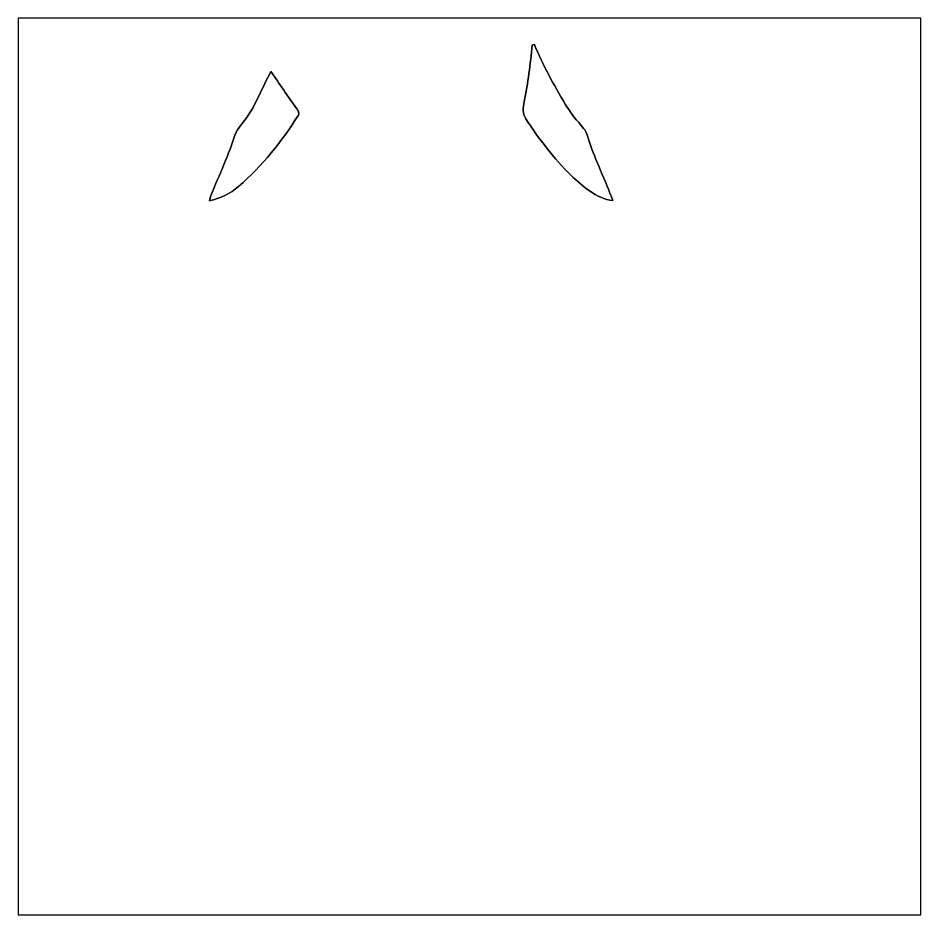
# Model space of a CAD drawing. Header units: centimetres. Extents: x -16.8 to 16.8, y -16.7 to 16.7.
import ezdxf

# ---------------------------------------------------------------- set-up
doc = ezdxf.new("R2010")
doc.units = ezdxf.units.CM
doc.header["$MEASUREMENT"] = 0
doc.layers.add('Layer 1', color=7, linetype='Continuous')

msp = doc.modelspace()

# ---------------------------------------------------------------- linework, layer by layer
at = {"layer": 'Layer 1', "color": 7}
for points, knots in [([(-16.77458, 16.66875), (-16.77458, 16.66875), (16.77458, 16.66875), (16.77458, 16.66875), (16.77458, 16.66875), (16.77458, 16.66875), (16.77458, -16.66875), (16.77458, -16.66875), (16.77458, -16.66875), (16.77458, -16.66875), (-16.77458, -16.66875), (-16.77458, -16.66875), (-16.77458, -16.66875), (-16.77458, -16.66875), (-16.77458, 16.66875), (-16.77458, 16.66875), (-16.77458, 16.66875), (-16.77458, 16.66875), (-16.77458, 16.66875), (-16.77458, 16.66875)], [0, 0, 0, 0, 0.16666667, 0.16666667, 0.16666667, 0.16666667, 0.33333333, 0.33333333, 0.33333333, 0.33333333, 0.5, 0.5, 0.5, 0.5, 0.66666667, 0.66666667, 0.66666667, 0.66666667, 1, 1, 1, 1]), ([(2.32692, 15.66298), (2.34774, 15.66792), (2.38901, 15.67815), (2.40982, 15.68309), (2.40982, 15.68309), (2.73085, 14.9158), (3.12737, 14.18167), (3.55847, 13.47117), (3.55847, 13.47117), (3.7532, 13.14626), (3.99062, 12.84958), (4.24215, 12.567), (4.24215, 12.567), (4.3561, 12.44388), (4.38079, 12.27137), (4.43794, 12.12003), (4.43794, 12.12003), (4.68312, 11.35486), (5.05566, 10.63801), (5.32624, 9.88307), (5.32624, 9.88307), (4.699, 9.96386), (4.21252, 10.41188), (3.76873, 10.82463), (3.76873, 10.82463), (3.13408, 11.45999), (2.57881, 12.17154), (2.09232, 12.92578), (2.09232, 12.92578), (1.96674, 13.11063), (1.98861, 13.35229), (2.03659, 13.55901), (2.03659, 13.55901), (2.17417, 14.25434), (2.26272, 14.95778), (2.32692, 15.66298)], [0, 0, 0, 0, 0.1, 0.1, 0.1, 0.1, 0.2, 0.2, 0.2, 0.2, 0.3, 0.3, 0.3, 0.3, 0.4, 0.4, 0.4, 0.4, 0.5, 0.5, 0.5, 0.5, 0.6, 0.6, 0.6, 0.6, 0.7, 0.7, 0.7, 0.7, 0.8, 0.8, 0.8, 0.8, 1, 1, 1, 1]), ([(-8.30686, 12.92719), (-7.91986, 13.46764), (-7.70184, 14.103), (-7.37588, 14.67732), (-7.37588, 14.67732), (-7.06085, 14.21483), (-6.75005, 13.74951), (-6.41914, 13.29831), (-6.41914, 13.29831), (-6.37469, 13.22952), (-6.30202, 13.1445), (-6.35847, 13.0616), (-6.35847, 13.0616), (-6.97618, 12.08617), (-7.70043, 11.16683), (-8.5785, 10.41188), (-8.5785, 10.41188), (-8.88894, 10.14448), (-9.265, 9.96421), (-9.6647, 9.87778), (-9.6647, 9.87778), (-9.55569, 10.30041), (-9.33203, 10.68141), (-9.18386, 11.09028), (-9.18386, 11.09028), (-9.01806, 11.46457), (-8.87201, 11.84698), (-8.74395, 12.23574), (-8.74395, 12.23574), (-8.67339, 12.50915), (-8.47654, 12.7127), (-8.30686, 12.92719)], [0, 0, 0, 0, 0.11111111, 0.11111111, 0.11111111, 0.11111111, 0.22222222, 0.22222222, 0.22222222, 0.22222222, 0.33333333, 0.33333333, 0.33333333, 0.33333333, 0.44444444, 0.44444444, 0.44444444, 0.44444444, 0.55555556, 0.55555556, 0.55555556, 0.55555556, 0.66666667, 0.66666667, 0.66666667, 0.66666667, 0.77777778, 0.77777778, 0.77777778, 0.77777778, 1, 1, 1, 1])]:
    msp.add_open_spline(points, degree=3, knots=knots, dxfattribs=at)
at = {"layer": 'Layer 1', "color": 49}
for points, knots in [([(2.32692, 15.66298), (2.26272, 14.95778), (2.17417, 14.25434), (2.03659, 13.55901), (2.03659, 13.55901), (1.98861, 13.35229), (1.96674, 13.11063), (2.09232, 12.92578), (2.09232, 12.92578), (2.57881, 12.17154), (3.13408, 11.45999), (3.76873, 10.82463), (3.76873, 10.82463), (4.21252, 10.41188), (4.699, 9.96386), (5.32624, 9.88307), (5.32624, 9.88307), (5.05566, 10.63801), (4.68312, 11.35486), (4.43794, 12.12003), (4.43794, 12.12003), (4.38079, 12.27137), (4.3561, 12.44388), (4.24215, 12.567), (4.24215, 12.567), (3.99062, 12.84958), (3.7532, 13.14626), (3.55847, 13.47117), (3.55847, 13.47117), (3.12737, 14.18167), (2.73085, 14.9158), (2.40982, 15.68309), (2.40982, 15.68309), (2.38901, 15.67815), (2.34774, 15.66792), (2.32692, 15.66298), (2.32692, 15.66298), (2.32692, 15.66298), (2.32692, 15.66298), (2.32692, 15.66298)], [0, 0, 0, 0, 0.09090909, 0.09090909, 0.09090909, 0.09090909, 0.18181818, 0.18181818, 0.18181818, 0.18181818, 0.27272727, 0.27272727, 0.27272727, 0.27272727, 0.36363636, 0.36363636, 0.36363636, 0.36363636, 0.45454545, 0.45454545, 0.45454545, 0.45454545, 0.54545455, 0.54545455, 0.54545455, 0.54545455, 0.63636364, 0.63636364, 0.63636364, 0.63636364, 0.72727273, 0.72727273, 0.72727273, 0.72727273, 0.81818182, 0.81818182, 0.81818182, 0.81818182, 1, 1, 1, 1]), ([(-8.30686, 12.92719), (-8.47654, 12.7127), (-8.67339, 12.50915), (-8.74395, 12.23574), (-8.74395, 12.23574), (-8.87201, 11.84698), (-9.01806, 11.46457), (-9.18386, 11.09028), (-9.18386, 11.09028), (-9.33203, 10.68141), (-9.55569, 10.30041), (-9.6647, 9.87778), (-9.6647, 9.87778), (-9.265, 9.96421), (-8.88894, 10.14448), (-8.5785, 10.41188), (-8.5785, 10.41188), (-7.70043, 11.16683), (-6.97618, 12.08617), (-6.35847, 13.0616), (-6.35847, 13.0616), (-6.30202, 13.1445), (-6.37469, 13.22952), (-6.41914, 13.29831), (-6.41914, 13.29831), (-6.75005, 13.74951), (-7.06085, 14.21483), (-7.37588, 14.67732), (-7.37588, 14.67732), (-7.70184, 14.103), (-7.91986, 13.46764), (-8.30686, 12.92719)], [0, 0, 0, 0, 0.11111111, 0.11111111, 0.11111111, 0.11111111, 0.22222222, 0.22222222, 0.22222222, 0.22222222, 0.33333333, 0.33333333, 0.33333333, 0.33333333, 0.44444444, 0.44444444, 0.44444444, 0.44444444, 0.55555556, 0.55555556, 0.55555556, 0.55555556, 0.66666667, 0.66666667, 0.66666667, 0.66666667, 0.77777778, 0.77777778, 0.77777778, 0.77777778, 1, 1, 1, 1])]:
    msp.add_open_spline(points, degree=3, knots=knots, dxfattribs=at)

doc.saveas('drawing.dxf')
